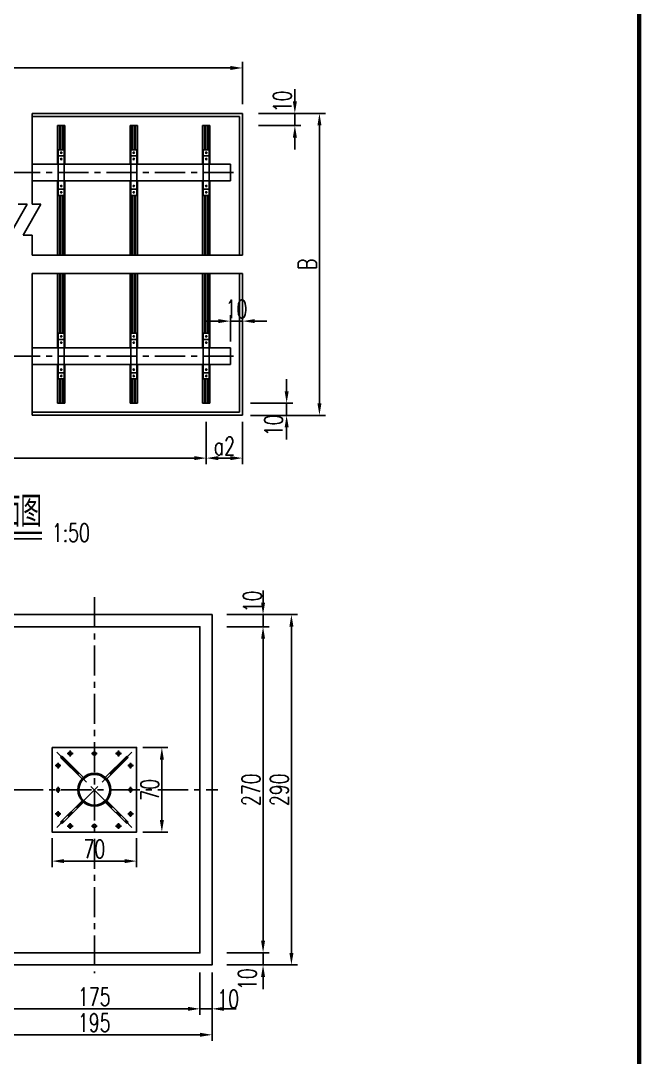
# Model space of a CAD drawing. Extents: x 4349 to 271026, y -15323 to -8945.
# Drawn here: x 5234.6 to 5337.3, y -9262.2 to -9090.6 of the extents above; entities that cross this region are included whole.
import ezdxf
from ezdxf.enums import TextEntityAlignment as Align

# ---------------------------------------------------------------- set-up
doc = ezdxf.new("R2010")
doc.units = 0
doc.header["$LTSCALE"] = 2
doc.header["$PDMODE"] = 32
doc.header["$PDSIZE"] = 0.3
doc.linetypes.add('CENTERX2', pattern=[4, 2.5, -0.5, 0.5, -0.5])
doc.layers.get('DEFPOINTS').update_dxf_attribs({"linetype": 'CONTINUOUS'})
for name, color, linetype in [('中线', 2, 'CENTERX2'), ('图框', 7, 'CONTINUOUS'), ('尺寸标注', 4, 'CONTINUOUS'), ('文字', 7, 'CONTINUOUS'), ('结构1', 1, 'CONTINUOUS'), ('结构2', 7, 'CONTINUOUS'), ('结构3', 1, 'CONTINUOUS')]:
    doc.layers.add(name, color=color, linetype=linetype)
doc.styles.get("Standard").update_dxf_attribs({"font": 'simplex1.shx', "width": 0.7, "bigfont": 'hztxt.shx'})
doc.dimstyles.new('1：10', dxfattribs={"dimtxt": 3, "dimasz": 2, "dimexe": 1, "dimexo": 1, "dimgap": 0.5, "dimtad": 1, "dimrnd": 0.0095, "dimdsep": 46, "dimtxsty": 'Standard', "dimcen": 0.09, "dimclrd": 256, "dimclre": 256, "dimadec": 0, "dimazin": 0, "dimtfac": 1, "dimtix": 1, "dimtmove": 2, "dimatfit": 3, "dimfxl": 0, "dimtolj": 1, "dimtzin": 0, "dimarcsym": 0})
doc.dimstyles.new('比例：1：50（mm)', dxfattribs={"dimtxt": 3, "dimasz": 2, "dimexe": 1, "dimexo": 1, "dimgap": 0.5, "dimtad": 1, "dimlfac": 5, "dimrnd": 0.0095, "dimdsep": 46, "dimtxsty": 'Standard', "dimcen": 0.09, "dimclrd": 256, "dimclre": 256, "dimclrt": 256, "dimadec": 0, "dimazin": 0, "dimtfac": 1, "dimtix": 1, "dimtmove": 2, "dimatfit": 3, "dimfxl": 0, "dimtolj": 1, "dimtzin": 0, "dimarcsym": 0})

# ---------------------------------------------------------------- blocks, each defined once
blk = doc.blocks.new('*D167')
at = {"layer": 'DEFPOINTS', "color": 0, "linetype": 'Continuous'}
for p in [(5239.77, -9224.92), (5253.77, -9224.92), (5253.77, -9229.73)]:
    blk.add_point(p, dxfattribs=at)
at = {"layer": '尺寸标注', "linetype": 'Continuous', "lineweight": -2}
for p, q in [((5239.77, -9225.92), (5239.77, -9230.73)), ((5253.77, -9225.92), (5253.77, -9230.73)), ((5241.77, -9229.73), (5251.77, -9229.73))]:
    blk.add_line(p, q, dxfattribs=at)
at = {"layer": '尺寸标注', "linetype": 'Continuous'}
for points in [[(5241.77, -9229.4), (5241.77, -9230.06), (5239.77, -9229.73)], [(5251.77, -9229.4), (5251.77, -9230.06), (5253.77, -9229.73)]]:
    blk.add_solid(points, dxfattribs=at)
at = {"layer": '尺寸标注', "linetype": 'Continuous', "insert": (5246.77, -9227.73), "char_height": 3, "attachment_point": 5}
blk.add_mtext('\\A1;70', dxfattribs=at)
blk = doc.blocks.new('*D168')
at = {"layer": 'DEFPOINTS', "color": 0, "linetype": 'Continuous'}
for p in [(5253.77, -9210.92), (5253.77, -9224.92), (5257.94, -9224.92)]:
    blk.add_point(p, dxfattribs=at)
at = {"layer": '尺寸标注', "linetype": 'Continuous', "lineweight": -2}
for p, q in [((5254.77, -9210.92), (5258.94, -9210.92)), ((5257.94, -9212.92), (5257.94, -9222.92)), ((5254.77, -9224.92), (5258.94, -9224.92))]:
    blk.add_line(p, q, dxfattribs=at)
at = {"layer": '尺寸标注', "linetype": 'Continuous'}
for points in [[(5257.61, -9212.92), (5258.28, -9212.92), (5257.94, -9210.92)], [(5257.61, -9222.92), (5258.28, -9222.92), (5257.94, -9224.92)]]:
    blk.add_solid(points, dxfattribs=at)
at = {"layer": '尺寸标注', "linetype": 'Continuous', "insert": (5255.94, -9217.92), "char_height": 3, "attachment_point": 5, "rotation": 90}
blk.add_mtext('\\A1;70', dxfattribs=at)
blk = doc.blocks.new('*D170')
at = {"layer": 'DEFPOINTS', "color": 0, "linetype": 'Continuous'}
for p in [(5229.25, -9244.92), (5264.25, -9244.92), (5264.25, -9254.19)]:
    blk.add_point(p, dxfattribs=at)
at = {"layer": '尺寸标注', "linetype": 'Continuous', "lineweight": -2}
for p, q in [((5229.25, -9248.19), (5229.25, -9255.19)), ((5264.25, -9248.19), (5264.25, -9255.19)), ((5231.25, -9254.19), (5262.25, -9254.19))]:
    blk.add_line(p, q, dxfattribs=at)
at = {"layer": '尺寸标注', "linetype": 'Continuous'}
for points in [[(5231.25, -9253.86), (5231.25, -9254.52), (5229.25, -9254.19)], [(5262.25, -9253.86), (5262.25, -9254.52), (5264.25, -9254.19)]]:
    blk.add_solid(points, dxfattribs=at)
at = {"layer": '尺寸标注', "linetype": 'Continuous', "insert": (5246.75, -9252.19), "char_height": 3, "attachment_point": 5}
blk.add_mtext('\\A1;175', dxfattribs=at)
blk = doc.blocks.new('*D171')
at = {"layer": 'DEFPOINTS', "color": 0, "linetype": 'Continuous'}
for p in [(5264.25, -9244.92), (5266.25, -9244.92), (5266.25, -9254.19)]:
    blk.add_point(p, dxfattribs=at)
at = {"layer": '尺寸标注', "linetype": 'Continuous', "lineweight": -2}
for p, q in [((5264.25, -9248.19), (5264.25, -9255.19)), ((5266.25, -9248.19), (5266.25, -9255.19)), ((5262.25, -9254.19), (5260.25, -9254.19)), ((5264.25, -9254.19), (5266.25, -9254.19)), ((5268.25, -9254.19), (5270.25, -9254.19))]:
    blk.add_line(p, q, dxfattribs=at)
at = {"layer": '尺寸标注', "linetype": 'Continuous'}
for points in [[(5262.25, -9253.86), (5262.25, -9254.52), (5264.25, -9254.19)], [(5268.25, -9253.86), (5268.25, -9254.52), (5266.25, -9254.19)]]:
    blk.add_solid(points, dxfattribs=at)
at = {"layer": '尺寸标注', "linetype": 'Continuous', "insert": (5268.92, -9252.54), "char_height": 3, "attachment_point": 5}
blk.add_mtext('\\A1;10', dxfattribs=at)
blk = doc.blocks.new('*D172')
at = {"layer": 'DEFPOINTS', "color": 0, "linetype": 'Continuous'}
for p in [(5227.25, -9246.92), (5266.25, -9246.92), (5266.25, -9258.49)]:
    blk.add_point(p, dxfattribs=at)
at = {"layer": '尺寸标注', "linetype": 'Continuous', "lineweight": -2}
for p, q in [((5227.25, -9252.49), (5227.25, -9259.49)), ((5266.25, -9252.49), (5266.25, -9259.49)), ((5229.25, -9258.49), (5264.25, -9258.49))]:
    blk.add_line(p, q, dxfattribs=at)
at = {"layer": '尺寸标注', "linetype": 'Continuous'}
for points in [[(5229.25, -9258.15), (5229.25, -9258.82), (5227.25, -9258.49)], [(5264.25, -9258.15), (5264.25, -9258.82), (5266.25, -9258.49)]]:
    blk.add_solid(points, dxfattribs=at)
at = {"layer": '尺寸标注', "linetype": 'Continuous', "insert": (5246.75, -9256.49), "char_height": 3, "attachment_point": 5}
blk.add_mtext('\\A1;195', dxfattribs=at)
blk = doc.blocks.new('*D173')
at = {"layer": 'DEFPOINTS', "color": 0, "linetype": 'Continuous'}
for p in [(5264.25, -9244.92), (5264.25, -9246.92), (5274.69, -9246.92)]:
    blk.add_point(p, dxfattribs=at)
at = {"layer": '尺寸标注', "linetype": 'Continuous', "lineweight": -2}
for p, q in [((5274.69, -9242.92), (5274.69, -9240.92)), ((5268.69, -9244.92), (5275.69, -9244.92)), ((5274.69, -9244.92), (5274.69, -9246.92)), ((5268.69, -9246.92), (5275.69, -9246.92)), ((5274.69, -9248.92), (5274.69, -9250.92))]:
    blk.add_line(p, q, dxfattribs=at)
at = {"layer": '尺寸标注', "linetype": 'Continuous'}
for points in [[(5274.36, -9242.92), (5275.02, -9242.92), (5274.69, -9244.92)], [(5274.36, -9248.92), (5275.02, -9248.92), (5274.69, -9246.92)]]:
    blk.add_solid(points, dxfattribs=at)
at = {"layer": '尺寸标注', "linetype": 'Continuous', "insert": (5272.09, -9249.28), "char_height": 3, "attachment_point": 5, "rotation": 90}
blk.add_mtext('\\A1;10', dxfattribs=at)
blk = doc.blocks.new('*D174')
at = {"layer": 'DEFPOINTS', "color": 0, "linetype": 'Continuous'}
for p in [(5264.25, -9190.92), (5274.69, -9190.92), (5264.25, -9244.92)]:
    blk.add_point(p, dxfattribs=at)
at = {"layer": '尺寸标注', "linetype": 'Continuous', "lineweight": -2}
for p, q in [((5268.69, -9190.92), (5275.69, -9190.92)), ((5274.69, -9242.92), (5274.69, -9192.92)), ((5268.69, -9244.92), (5275.69, -9244.92))]:
    blk.add_line(p, q, dxfattribs=at)
at = {"layer": '尺寸标注', "linetype": 'Continuous'}
for points in [[(5274.36, -9192.92), (5275.02, -9192.92), (5274.69, -9190.92)], [(5274.36, -9242.92), (5275.02, -9242.92), (5274.69, -9244.92)]]:
    blk.add_solid(points, dxfattribs=at)
at = {"layer": '尺寸标注', "linetype": 'Continuous', "insert": (5272.69, -9217.92), "char_height": 3, "attachment_point": 5, "rotation": 90}
blk.add_mtext('\\A1;270', dxfattribs=at)
blk = doc.blocks.new('*D175')
at = {"layer": 'DEFPOINTS', "color": 0, "linetype": 'Continuous'}
for p in [(5264.25, -9188.92), (5274.69, -9188.92), (5264.25, -9190.92)]:
    blk.add_point(p, dxfattribs=at)
at = {"layer": '尺寸标注', "linetype": 'Continuous', "lineweight": -2}
for p, q in [((5274.69, -9186.92), (5274.69, -9184.92)), ((5268.69, -9188.92), (5275.69, -9188.92)), ((5274.69, -9190.92), (5274.69, -9188.92)), ((5268.69, -9190.92), (5275.69, -9190.92)), ((5274.69, -9192.92), (5274.69, -9194.92))]:
    blk.add_line(p, q, dxfattribs=at)
at = {"layer": '尺寸标注', "linetype": 'Continuous'}
for points in [[(5274.36, -9186.92), (5275.02, -9186.92), (5274.69, -9188.92)], [(5274.36, -9192.92), (5275.02, -9192.92), (5274.69, -9190.92)]]:
    blk.add_solid(points, dxfattribs=at)
at = {"layer": '尺寸标注', "linetype": 'Continuous', "insert": (5272.92, -9186.74), "char_height": 3, "attachment_point": 5, "rotation": 90}
blk.add_mtext('\\A1;10', dxfattribs=at)
blk = doc.blocks.new('*D176')
at = {"layer": 'DEFPOINTS', "color": 0, "linetype": 'Continuous'}
for p in [(5266.25, -9188.92), (5266.25, -9246.92), (5279.38, -9246.92)]:
    blk.add_point(p, dxfattribs=at)
at = {"layer": '尺寸标注', "linetype": 'Continuous', "lineweight": -2}
for p, q in [((5273.38, -9188.92), (5280.38, -9188.92)), ((5279.38, -9190.92), (5279.38, -9244.92)), ((5273.38, -9246.92), (5280.38, -9246.92))]:
    blk.add_line(p, q, dxfattribs=at)
at = {"layer": '尺寸标注', "linetype": 'Continuous'}
for points in [[(5279.05, -9190.92), (5279.72, -9190.92), (5279.38, -9188.92)], [(5279.05, -9244.92), (5279.72, -9244.92), (5279.38, -9246.92)]]:
    blk.add_solid(points, dxfattribs=at)
at = {"layer": '尺寸标注', "linetype": 'Continuous', "insert": (5277.38, -9217.92), "char_height": 3, "attachment_point": 5, "rotation": 90}
blk.add_mtext('\\A1;290', dxfattribs=at)
blk = doc.blocks.new('*D147')
at = {"layer": 'DEFPOINTS', "color": 0, "linetype": 'Continuous'}
for p in [(5271.29, -9098.4), (5187.29, -9105.92), (5271.29, -9105.92)]:
    blk.add_point(p, dxfattribs=at)
at = {"layer": '尺寸标注', "linetype": 'Continuous', "lineweight": -2}
for p, q in [((5187.29, -9104.4), (5187.29, -9097.4)), ((5271.29, -9104.4), (5271.29, -9097.4)), ((5189.29, -9098.4), (5269.29, -9098.4))]:
    blk.add_line(p, q, dxfattribs=at)
at = {"layer": '尺寸标注', "linetype": 'Continuous'}
for points in [[(5189.29, -9098.07), (5189.29, -9098.74), (5187.29, -9098.4)], [(5269.29, -9098.07), (5269.29, -9098.74), (5271.29, -9098.4)]]:
    blk.add_solid(points, dxfattribs=at)
at = {"layer": '尺寸标注', "color": 0, "linetype": 'Continuous', "insert": (5229.29, -9096.4), "char_height": 3, "attachment_point": 5}
blk.add_mtext('\\A1;A', dxfattribs=at)
blk = doc.blocks.new('*D148')
at = {"layer": 'DEFPOINTS', "color": 0, "linetype": 'Continuous'}
for p in [(5271.29, -9105.92), (5271.29, -9155.92), (5284.02, -9155.92)]:
    blk.add_point(p, dxfattribs=at)
at = {"layer": '尺寸标注', "linetype": 'Continuous', "lineweight": -2}
for p, q in [((5278.02, -9105.92), (5285.02, -9105.92)), ((5284.02, -9107.92), (5284.02, -9153.92)), ((5278.02, -9155.92), (5285.02, -9155.92))]:
    blk.add_line(p, q, dxfattribs=at)
at = {"layer": '尺寸标注', "linetype": 'Continuous'}
for points in [[(5283.69, -9107.92), (5284.35, -9107.92), (5284.02, -9105.92)], [(5283.69, -9153.92), (5284.35, -9153.92), (5284.02, -9155.92)]]:
    blk.add_solid(points, dxfattribs=at)
at = {"layer": '尺寸标注', "color": 0, "linetype": 'Continuous', "insert": (5282.02, -9130.92), "char_height": 3, "attachment_point": 5, "rotation": 90}
blk.add_mtext('\\A1;B', dxfattribs=at)
blk = doc.blocks.new('*D153')
at = {"layer": 'DEFPOINTS', "color": 0, "linetype": 'Continuous'}
for p in [(5193.29, -9153.92), (5265.29, -9153.92), (5265.29, -9163)]:
    blk.add_point(p, dxfattribs=at)
at = {"layer": '尺寸标注', "linetype": 'Continuous', "lineweight": -2}
for p, q in [((5193.29, -9157), (5193.29, -9164)), ((5265.29, -9157), (5265.29, -9164)), ((5195.29, -9163), (5263.29, -9163))]:
    blk.add_line(p, q, dxfattribs=at)
at = {"layer": '尺寸标注', "linetype": 'Continuous'}
for points in [[(5195.29, -9162.67), (5195.29, -9163.34), (5193.29, -9163)], [(5263.29, -9162.67), (5263.29, -9163.34), (5265.29, -9163)]]:
    blk.add_solid(points, dxfattribs=at)
at = {"layer": '尺寸标注', "color": 0, "linetype": 'Continuous', "insert": (5229.29, -9161), "char_height": 3, "attachment_point": 5}
blk.add_mtext('\\A1;nxa1', dxfattribs=at)
blk = doc.blocks.new('*D154')
at = {"layer": 'DEFPOINTS', "color": 0, "linetype": 'Continuous'}
for p in [(5265.29, -9153.92), (5271.29, -9153.92), (5271.29, -9163)]:
    blk.add_point(p, dxfattribs=at)
at = {"layer": '尺寸标注', "linetype": 'Continuous', "lineweight": -2}
for p, q in [((5265.29, -9157), (5265.29, -9164)), ((5271.29, -9157), (5271.29, -9164)), ((5267.29, -9163), (5269.29, -9163))]:
    blk.add_line(p, q, dxfattribs=at)
at = {"layer": '尺寸标注', "linetype": 'Continuous'}
for points in [[(5267.29, -9162.67), (5267.29, -9163.34), (5265.29, -9163)], [(5269.29, -9162.67), (5269.29, -9163.34), (5271.29, -9163)]]:
    blk.add_solid(points, dxfattribs=at)
at = {"layer": '尺寸标注', "color": 0, "linetype": 'Continuous', "insert": (5268.29, -9161), "char_height": 3, "attachment_point": 5}
blk.add_mtext('\\A1;a2', dxfattribs=at)
blk = doc.blocks.new('*D155')
at = {"layer": 'DEFPOINTS', "color": 0, "linetype": 'Continuous'}
for p in [(5265.29, -9153.92), (5265.29, -9155.92), (5278.59, -9155.92)]:
    blk.add_point(p, dxfattribs=at)
at = {"layer": '尺寸标注', "linetype": 'Continuous', "lineweight": -2}
for p, q in [((5278.59, -9151.92), (5278.59, -9149.92)), ((5272.59, -9153.92), (5279.59, -9153.92)), ((5278.59, -9153.92), (5278.59, -9155.92)), ((5272.59, -9155.92), (5279.59, -9155.92)), ((5278.59, -9157.92), (5278.59, -9159.92))]:
    blk.add_line(p, q, dxfattribs=at)
at = {"layer": '尺寸标注', "linetype": 'Continuous'}
for points in [[(5278.26, -9151.92), (5278.93, -9151.92), (5278.59, -9153.92)], [(5278.26, -9157.92), (5278.93, -9157.92), (5278.59, -9155.92)]]:
    blk.add_solid(points, dxfattribs=at)
at = {"layer": '尺寸标注', "color": 0, "linetype": 'Continuous', "insert": (5276.43, -9157.58), "char_height": 3, "attachment_point": 5, "rotation": 90}
blk.add_mtext('\\A1;10', dxfattribs=at)
blk = doc.blocks.new('*D156')
at = {"layer": 'DEFPOINTS', "color": 0, "linetype": 'Continuous'}
for p in [(5265.46, -9105.92), (5265.45, -9107.92), (5279.95, -9107.92)]:
    blk.add_point(p, dxfattribs=at)
at = {"layer": '尺寸标注', "linetype": 'Continuous', "lineweight": -2}
for p, q in [((5279.95, -9103.92), (5279.95, -9101.92)), ((5273.95, -9105.92), (5280.95, -9105.92)), ((5279.95, -9105.92), (5279.95, -9107.92)), ((5273.95, -9107.92), (5280.95, -9107.92)), ((5279.95, -9109.92), (5279.95, -9111.92))]:
    blk.add_line(p, q, dxfattribs=at)
at = {"layer": '尺寸标注', "linetype": 'Continuous'}
for points in [[(5279.62, -9103.92), (5280.29, -9103.92), (5279.95, -9105.92)], [(5279.62, -9109.92), (5280.29, -9109.92), (5279.95, -9107.92)]]:
    blk.add_solid(points, dxfattribs=at)
at = {"layer": '尺寸标注', "color": 0, "linetype": 'Continuous', "insert": (5277.87, -9103.94), "char_height": 3, "attachment_point": 5, "rotation": 90}
blk.add_mtext('\\A1;10', dxfattribs=at)
blk = doc.blocks.new('*D157')
at = {"layer": 'DEFPOINTS', "color": 0, "linetype": 'Continuous'}
for p in [(5271.29, -9140.32), (5269.29, -9144.72), (5271.29, -9144.72)]:
    blk.add_point(p, dxfattribs=at)
at = {"layer": '尺寸标注', "linetype": 'Continuous', "lineweight": -2}
for p, q in [((5267.29, -9140.32), (5265.29, -9140.32)), ((5269.29, -9143.72), (5269.29, -9139.32)), ((5269.29, -9140.32), (5271.29, -9140.32)), ((5271.29, -9143.72), (5271.29, -9139.32)), ((5273.29, -9140.32), (5275.29, -9140.32))]:
    blk.add_line(p, q, dxfattribs=at)
at = {"layer": '尺寸标注', "linetype": 'Continuous'}
for points in [[(5267.29, -9139.99), (5267.29, -9140.65), (5269.29, -9140.32)], [(5273.29, -9139.99), (5273.29, -9140.65), (5271.29, -9140.32)]]:
    blk.add_solid(points, dxfattribs=at)
at = {"layer": '尺寸标注', "color": 0, "linetype": 'Continuous', "insert": (5270.29, -9138.32), "char_height": 3, "attachment_point": 5}
blk.add_mtext('\\A1;10', dxfattribs=at)

msp = doc.modelspace()

# ---------------------------------------------------------------- linework, layer by layer
at = {"layer": '中线'}
for p, q in [((5269.78976, -9115.71768), (5176.1327, -9115.71768)), ((5269.78976, -9146.11768), (5176.1327, -9146.11768)), ((5246.76924, -9186.02019), (5246.76924, -9248.30854)), ((5252.99177, -9211.69581), (5240.5467, -9224.14089)), ((5240.5467, -9211.69581), (5252.99177, -9224.14089)), ((5243.24972, -9211.91835), (5242.28876, -9211.91835)), ((5242.76924, -9212.39883), (5242.76924, -9211.43787)), ((5246.28876, -9211.91835), (5247.24972, -9211.91835)), ((5250.28876, -9211.91835), (5251.24972, -9211.91835)), ((5250.76924, -9212.39883), (5250.76924, -9211.43787)), ((5241.24972, -9213.91835), (5240.28876, -9213.91835)), ((5240.76924, -9214.39883), (5240.76924, -9213.43787)), ((5252.28876, -9213.91835), (5253.24972, -9213.91835)), ((5252.76924, -9214.39883), (5252.76924, -9213.43787)), ((5225.299, -9217.91835), (5267.199, -9217.91835)), ((5240.76924, -9217.43787), (5240.76924, -9218.39883)), ((5252.76924, -9218.39883), (5252.76924, -9217.43787)), ((5240.76924, -9221.43787), (5240.76924, -9222.39883)), ((5252.76924, -9221.43787), (5252.76924, -9222.39883)), ((5241.24972, -9221.91835), (5240.28876, -9221.91835)), ((5252.28876, -9221.91835), (5253.24972, -9221.91835)), ((5243.24972, -9223.91835), (5242.28876, -9223.91835)), ((5242.76924, -9223.43787), (5242.76924, -9224.39883)), ((5246.28876, -9223.91835), (5247.24972, -9223.91835)), ((5250.28876, -9223.91835), (5251.24972, -9223.91835)), ((5250.76924, -9223.43787), (5250.76924, -9224.39883))]:
    msp.add_line(p, q, dxfattribs=at)
at = {"layer": '图框', "const_width": 0.7}
msp.add_lwpolyline([(5336.92857, -9075.88068), (4956.92857, -9075.88068), (4956.92858, -9352.88068), (5336.92858, -9352.88068), (5336.92857, -9075.88068)], dxfattribs=at)
at = {"layer": '尺寸标注', "linetype": 'Continuous'}
for p, q in [((5236.45436, -9105.91768), (5236.45436, -9120.97829)), ((5236.45436, -9126.09349), (5236.45436, -9129.41768)), ((5236.45436, -9132.41768), (5236.45436, -9155.91768))]:
    msp.add_line(p, q, dxfattribs=at)
at = {"layer": '尺寸标注', "linetype": 'ByBlock'}
for p, q in [((5232.72126, -9126.09349), (5235.65365, -9120.97829)), ((5235.65365, -9120.97829), (5234.18746, -9120.97829)), ((5234.98816, -9126.09349), (5237.92055, -9120.97829)), ((5237.92055, -9120.97829), (5236.45436, -9120.97829)), ((5236.45436, -9126.09349), (5234.98816, -9126.09349)), ((5271.28976, -9129.41768), (5236.45436, -9129.41768)), ((5271.28976, -9132.41768), (5236.45436, -9132.41768))]:
    msp.add_line(p, q, dxfattribs=at)
at = {"layer": '文字'}
msp.add_line((5220.5025, -9176.35381), (5238.08623, -9176.35381), dxfattribs=at)
at = {"layer": '文字', "const_width": 0.4}
msp.add_lwpolyline([(5220.5025, -9175.35381), (5238.08623, -9175.35381)], dxfattribs=at)
at = {"layer": '结构1'}
msp.add_lwpolyline([(5239.76924, -9210.91835), (5253.76924, -9210.91835), (5253.76924, -9224.91835), (5239.76924, -9224.91835)], close=True, dxfattribs=at)
at = {"layer": '结构2'}
for p, q in [((5236.45436, -9106.41768), (5270.78976, -9106.41768)), ((5270.78976, -9106.41768), (5270.78976, -9129.41768)), ((5240.68976, -9107.91768), (5241.88976, -9107.91768)), ((5240.68976, -9114.31768), (5240.68976, -9107.91768)), ((5240.98976, -9111.93768), (5240.98976, -9107.91768)), ((5241.12476, -9111.93768), (5241.12476, -9107.91768)), ((5241.45476, -9111.93768), (5241.45476, -9107.91768)), ((5241.58976, -9111.93768), (5241.58976, -9107.91768)), ((5241.88976, -9114.31768), (5241.88976, -9107.91768)), ((5252.68976, -9107.91768), (5253.88976, -9107.91768)), ((5252.68976, -9114.31768), (5252.68976, -9107.91768)), ((5252.98976, -9111.93768), (5252.98976, -9107.91768)), ((5253.12476, -9111.93768), (5253.12476, -9107.91768)), ((5253.45476, -9111.93768), (5253.45476, -9107.91768)), ((5253.58976, -9111.93768), (5253.58976, -9107.91768)), ((5253.88976, -9114.31768), (5253.88976, -9107.91768)), ((5264.68976, -9107.91768), (5265.88976, -9107.91768)), ((5264.68976, -9114.31768), (5264.68976, -9107.91768)), ((5264.98976, -9111.93768), (5264.98976, -9107.91768)), ((5265.12476, -9111.93768), (5265.12476, -9107.91768)), ((5265.45476, -9111.93768), (5265.45476, -9107.91768)), ((5265.58976, -9111.93768), (5265.58976, -9107.91768)), ((5265.88976, -9114.31768), (5265.88976, -9107.91768)), ((5240.78976, -9111.93768), (5241.78976, -9111.93768)), ((5240.78976, -9119.49768), (5240.78976, -9111.93768)), ((5240.78976, -9112.93768), (5241.78976, -9112.93768)), ((5241.78976, -9119.49768), (5241.78976, -9111.93768)), ((5252.78976, -9111.93768), (5253.78976, -9111.93768)), ((5252.78976, -9119.49768), (5252.78976, -9111.93768)), ((5252.78976, -9112.93768), (5253.78976, -9112.93768)), ((5253.78976, -9119.49768), (5253.78976, -9111.93768)), ((5264.78976, -9111.93768), (5265.78976, -9111.93768)), ((5264.78976, -9119.49768), (5264.78976, -9111.93768)), ((5264.78976, -9112.93768), (5265.78976, -9112.93768)), ((5265.78976, -9119.49768), (5265.78976, -9111.93768)), ((5240.68976, -9129.41768), (5240.68976, -9117.11768)), ((5240.78976, -9118.49768), (5241.78976, -9118.49768)), ((5241.88976, -9129.41768), (5241.88976, -9117.11768)), ((5252.68976, -9129.41768), (5252.68976, -9117.11768)), ((5252.78976, -9118.49768), (5253.78976, -9118.49768)), ((5253.88976, -9129.41768), (5253.88976, -9117.11768)), ((5264.68976, -9129.41768), (5264.68976, -9117.11768)), ((5264.78976, -9118.49768), (5265.78976, -9118.49768)), ((5265.88976, -9129.41768), (5265.88976, -9117.11768)), ((5240.78976, -9119.49768), (5241.78976, -9119.49768)), ((5240.98976, -9129.41768), (5240.98976, -9119.49768)), ((5241.12476, -9129.41768), (5241.12476, -9119.49768)), ((5241.45476, -9129.41768), (5241.45476, -9119.49768)), ((5241.58976, -9129.41768), (5241.58976, -9119.49768)), ((5252.78976, -9119.49768), (5253.78976, -9119.49768)), ((5252.98976, -9129.41768), (5252.98976, -9119.49768)), ((5253.12476, -9129.41768), (5253.12476, -9119.49768)), ((5253.45476, -9129.41768), (5253.45476, -9119.49768)), ((5253.58976, -9129.41768), (5253.58976, -9119.49768)), ((5264.78976, -9119.49768), (5265.78976, -9119.49768)), ((5264.98976, -9129.41768), (5264.98976, -9119.49768)), ((5265.12476, -9129.41768), (5265.12476, -9119.49768)), ((5265.45476, -9129.41768), (5265.45476, -9119.49768)), ((5265.58976, -9129.41768), (5265.58976, -9119.49768)), ((5240.68976, -9144.71768), (5240.68976, -9132.41768)), ((5240.98976, -9142.33768), (5240.98976, -9132.41768)), ((5241.12476, -9142.33768), (5241.12476, -9132.41768)), ((5241.45476, -9142.33768), (5241.45476, -9132.41768)), ((5241.58976, -9142.33768), (5241.58976, -9132.41768)), ((5241.88976, -9144.71768), (5241.88976, -9132.41768)), ((5252.68976, -9144.71768), (5252.68976, -9132.41768)), ((5252.98976, -9142.33768), (5252.98976, -9132.41768)), ((5253.12476, -9142.33768), (5253.12476, -9132.41768)), ((5253.45476, -9142.33768), (5253.45476, -9132.41768)), ((5253.58976, -9142.33768), (5253.58976, -9132.41768)), ((5253.88976, -9144.71768), (5253.88976, -9132.41768)), ((5264.68976, -9144.71768), (5264.68976, -9132.41768)), ((5264.98976, -9142.33768), (5264.98976, -9132.41768)), ((5265.12476, -9142.33768), (5265.12476, -9132.41768)), ((5265.45476, -9142.33768), (5265.45476, -9132.41768)), ((5265.58976, -9142.33768), (5265.58976, -9132.41768)), ((5265.88976, -9144.71768), (5265.88976, -9132.41768)), ((5270.78976, -9132.41768), (5270.78976, -9155.41768)), ((5240.78976, -9149.89768), (5240.78976, -9142.33768)), ((5240.78976, -9142.33768), (5241.78976, -9142.33768)), ((5241.78976, -9149.89768), (5241.78976, -9142.33768)), ((5252.78976, -9149.89768), (5252.78976, -9142.33768)), ((5252.78976, -9142.33768), (5253.78976, -9142.33768)), ((5253.78976, -9149.89768), (5253.78976, -9142.33768)), ((5264.78976, -9149.89768), (5264.78976, -9142.33768)), ((5264.78976, -9142.33768), (5265.78976, -9142.33768)), ((5265.78976, -9149.89768), (5265.78976, -9142.33768)), ((5240.78976, -9143.33768), (5241.78976, -9143.33768)), ((5252.78976, -9143.33768), (5253.78976, -9143.33768)), ((5264.78976, -9143.33768), (5265.78976, -9143.33768)), ((5240.68976, -9153.91768), (5240.68976, -9147.51768)), ((5241.88976, -9153.91768), (5241.88976, -9147.51768)), ((5252.68976, -9153.91768), (5252.68976, -9147.51768)), ((5253.88976, -9153.91768), (5253.88976, -9147.51768)), ((5264.68976, -9153.91768), (5264.68976, -9147.51768)), ((5265.88976, -9153.91768), (5265.88976, -9147.51768)), ((5240.78976, -9148.89768), (5241.78976, -9148.89768)), ((5252.78976, -9148.89768), (5253.78976, -9148.89768)), ((5264.78976, -9148.89768), (5265.78976, -9148.89768)), ((5240.78976, -9149.89768), (5241.78976, -9149.89768)), ((5240.98976, -9149.89768), (5240.98976, -9153.91768)), ((5241.12476, -9149.89768), (5241.12476, -9153.91768)), ((5241.45476, -9149.89768), (5241.45476, -9153.91768)), ((5241.58976, -9149.89768), (5241.58976, -9153.91768)), ((5252.78976, -9149.89768), (5253.78976, -9149.89768)), ((5252.98976, -9149.89768), (5252.98976, -9153.91768)), ((5253.12476, -9149.89768), (5253.12476, -9153.91768)), ((5253.45476, -9149.89768), (5253.45476, -9153.91768)), ((5253.58976, -9149.89768), (5253.58976, -9153.91768)), ((5264.78976, -9149.89768), (5265.78976, -9149.89768)), ((5264.98976, -9149.89768), (5264.98976, -9153.91768)), ((5265.12476, -9149.89768), (5265.12476, -9153.91768)), ((5265.45476, -9149.89768), (5265.45476, -9153.91768)), ((5265.58976, -9149.89768), (5265.58976, -9153.91768)), ((5240.68976, -9153.91768), (5241.88976, -9153.91768)), ((5252.68976, -9153.91768), (5253.88976, -9153.91768)), ((5264.68976, -9153.91768), (5265.88976, -9153.91768)), ((5270.78976, -9155.41768), (5236.45436, -9155.41768)), ((5241.19069, -9212.56608), (5241.41697, -9212.33981)), ((5244.72901, -9216.1044), (5241.19069, -9212.56608)), ((5244.95529, -9215.87813), (5241.41697, -9212.33981)), ((5248.58318, -9215.87813), (5252.1215, -9212.33981)), ((5248.80946, -9216.1044), (5252.34778, -9212.56608)), ((5252.34778, -9212.56608), (5252.1215, -9212.33981)), ((5244.01912, -9215.39451), (5244.2454, -9215.16824)), ((5249.51935, -9215.39451), (5249.29307, -9215.16824)), ((5244.72901, -9219.7323), (5241.19069, -9223.27062)), ((5248.80946, -9219.7323), (5252.34778, -9223.27062)), ((5244.95529, -9219.95857), (5241.41697, -9223.49689)), ((5244.01912, -9220.44219), (5244.2454, -9220.66846)), ((5248.58318, -9219.95857), (5252.1215, -9223.49689)), ((5249.51935, -9220.44219), (5249.29307, -9220.66846)), ((5241.19069, -9223.27062), (5241.41697, -9223.49689)), ((5252.34778, -9223.27062), (5252.1215, -9223.49689))]:
    msp.add_line(p, q, dxfattribs=at)
msp.add_lwpolyline([(5227.25084, -9246.92019), (5266.25084, -9246.92019), (5266.25084, -9188.92019), (5227.25084, -9188.92019)], close=True, dxfattribs=at)
for centre, radius in [((5241.28976, -9112.43768), 0.105), ((5241.28976, -9113.48768), 0.105), ((5253.28976, -9112.43768), 0.105), ((5253.28976, -9113.48768), 0.105), ((5265.28976, -9112.43768), 0.105), ((5265.28976, -9113.48768), 0.105), ((5241.28976, -9117.94768), 0.105), ((5253.28976, -9117.94768), 0.105), ((5265.28976, -9117.94768), 0.105), ((5241.28976, -9118.99768), 0.105), ((5253.28976, -9118.99768), 0.105), ((5265.28976, -9118.99768), 0.105), ((5241.28976, -9142.83768), 0.105), ((5241.28976, -9143.88768), 0.105), ((5253.28976, -9142.83768), 0.105), ((5253.28976, -9143.88768), 0.105), ((5265.28976, -9142.83768), 0.105), ((5265.28976, -9143.88768), 0.105), ((5241.28976, -9148.34768), 0.105), ((5241.28976, -9149.39768), 0.105), ((5253.28976, -9148.34768), 0.105), ((5253.28976, -9149.39768), 0.105), ((5265.28976, -9148.34768), 0.105), ((5265.28976, -9149.39768), 0.105), ((5242.76924, -9211.91835), 0.28), ((5246.76924, -9211.91835), 0.28), ((5250.76924, -9211.91835), 0.28), ((5240.76924, -9213.91835), 0.28), ((5252.76924, -9213.91835), 0.28), ((5246.76924, -9217.91835), 2.73), ((5246.76924, -9217.91835), 2.55), ((5240.76924, -9217.91835), 0.28), ((5252.76924, -9217.91835), 0.28), ((5240.76924, -9221.91835), 0.28), ((5252.76924, -9221.91835), 0.28), ((5242.76924, -9223.91835), 0.28), ((5246.76924, -9223.91835), 0.28), ((5250.76924, -9223.91835), 0.28)]:
    msp.add_circle(centre, radius, dxfattribs=at)
at = {"layer": '结构3'}
for p, q in [((5236.45436, -9105.91768), (5271.28976, -9105.91768)), ((5271.28976, -9105.91768), (5271.28976, -9129.41768)), ((5269.28976, -9114.31768), (5236.45436, -9114.31768)), ((5269.28976, -9114.31768), (5269.28976, -9117.11768)), ((5269.28976, -9117.11768), (5236.45436, -9117.11768)), ((5271.28976, -9132.41768), (5271.28976, -9155.91768)), ((5269.28976, -9144.71768), (5236.45436, -9144.71768)), ((5269.28976, -9144.71768), (5269.28976, -9147.51768)), ((5269.28976, -9147.51768), (5236.45436, -9147.51768)), ((5271.28976, -9155.91768), (5236.45436, -9155.91768))]:
    msp.add_line(p, q, dxfattribs=at)
msp.add_lwpolyline([(5229.25084, -9244.92019), (5264.25084, -9244.92019), (5264.25084, -9190.92019), (5229.25084, -9190.92019)], close=True, dxfattribs=at)

# ---------------------------------------------------------------- texts
at = {"layer": '文字', "width": 0.7}
for s, height, p in [('标志背面图', 5, (5229.29816, -9171.8317)), ('1:50', 3, (5242.87623, -9175.35634))]:
    msp.add_text(s, height=height, dxfattribs=at).set_placement(p, align=Align.MIDDLE_CENTER)

# ---------------------------------------------------------------- dimensions: what is measured, and where the dimension line sits
at = {"layer": '尺寸标注', "linetype": 'Continuous'}
for base, p1, p2, text, picture, middle in [((5271.28976, -9098.40461), (5187.28976, -9105.91768), (5271.28976, -9105.91768), 'A', '*D147', (5229.28976, -9096.40461)), ((5271.28976, -9140.31988), (5269.28976, -9144.71768), (5271.28976, -9144.71768), '10', '*D157', (5270.28976, -9138.31988)), ((5265.28976, -9163.00473), (5193.28976, -9153.91768), (5265.28976, -9153.91768), 'nxa1', '*D153', (5229.28976, -9161.00473)), ((5271.28976, -9163.00473), (5265.28976, -9153.91768), (5271.28976, -9153.91768), 'a2', '*D154', (5268.28976, -9161.00473))]:
    dim = msp.add_linear_dim(base=base, p1=p1, p2=p2, text=text, dimstyle='1：10', dxfattribs=at)
    dim.commit()
    dim.dimension.update_dxf_attribs({"geometry": picture, "text_midpoint": middle})
for base, p1, p2, picture, middle in [((5279.95448, -9107.91768), (5265.45611, -9105.91768), (5265.45476, -9107.91768), '*D156', (5277.87215, -9103.94)), ((5278.59474, -9155.91768), (5265.28976, -9153.91768), (5265.28976, -9155.91768), '*D155', (5276.43337, -9157.58077))]:
    dim = msp.add_linear_dim(base=base, p1=p1, p2=p2, angle=90, text='10', dimstyle='1：10', dxfattribs=at)
    dim.commit()
    dim.dimension.update_dxf_attribs({"geometry": picture, "text_midpoint": middle, "dimtype": 160})
dim = msp.add_linear_dim(base=(5284.0185, -9155.91768), p1=(5271.28976, -9105.91768), p2=(5271.28976, -9155.91768), angle=90, text='B', dimstyle='1：10', dxfattribs=at)
dim.commit()
dim.dimension.update_dxf_attribs({"geometry": '*D148', "text_midpoint": (5282.0185, -9130.91768)})
for base, p1, p2, picture, middle in [((5274.68851, -9188.92019), (5264.25084, -9190.92019), (5264.25084, -9188.92019), '*D175', (5272.91625, -9186.74387)), ((5274.68851, -9246.92019), (5264.25084, -9244.92019), (5264.25084, -9246.92019), '*D173', (5272.09239, -9249.27504))]:
    dim = msp.add_linear_dim(base=base, p1=p1, p2=p2, angle=90, dimstyle='比例：1：50（mm)', dxfattribs=at)
    dim.commit()
    dim.dimension.update_dxf_attribs({"geometry": picture, "text_midpoint": middle, "dimtype": 160})
for base, p1, p2, picture, middle in [((5279.38168, -9246.92019), (5266.25084, -9188.92019), (5266.25084, -9246.92019), '*D176', (5277.38168, -9217.92019)), ((5274.68851, -9190.92019), (5264.25084, -9244.92019), (5264.25084, -9190.92019), '*D174', (5272.68851, -9217.92019)), ((5257.94422, -9224.91835), (5253.76924, -9210.91835), (5253.76924, -9224.91835), '*D168', (5255.94422, -9217.91835))]:
    dim = msp.add_linear_dim(base=base, p1=p1, p2=p2, angle=90, dimstyle='比例：1：50（mm)', dxfattribs=at)
    dim.commit()
    dim.dimension.update_dxf_attribs({"geometry": picture, "text_midpoint": middle})
for base, p1, p2, picture, middle in [((5253.76924, -9229.73041), (5239.76924, -9224.91835), (5253.76924, -9224.91835), '*D167', (5246.76924, -9227.73041)), ((5264.25084, -9254.19118), (5229.25084, -9244.92019), (5264.25084, -9244.92019), '*D170', (5246.75084, -9252.19118)), ((5266.25084, -9258.48668), (5227.25084, -9246.92019), (5266.25084, -9246.92019), '*D172', (5246.75084, -9256.48668))]:
    dim = msp.add_linear_dim(base=base, p1=p1, p2=p2, dimstyle='比例：1：50（mm)', dxfattribs=at)
    dim.commit()
    dim.dimension.update_dxf_attribs({"geometry": picture, "text_midpoint": middle})
dim = msp.add_linear_dim(base=(5266.25084, -9254.19118), p1=(5264.25084, -9244.92019), p2=(5266.25084, -9244.92019), dimstyle='比例：1：50（mm)', dxfattribs=at)
dim.commit()
dim.dimension.update_dxf_attribs({"geometry": '*D171', "text_midpoint": (5268.91962, -9252.53767), "dimtype": 160})

doc.saveas('drawing.dxf')
